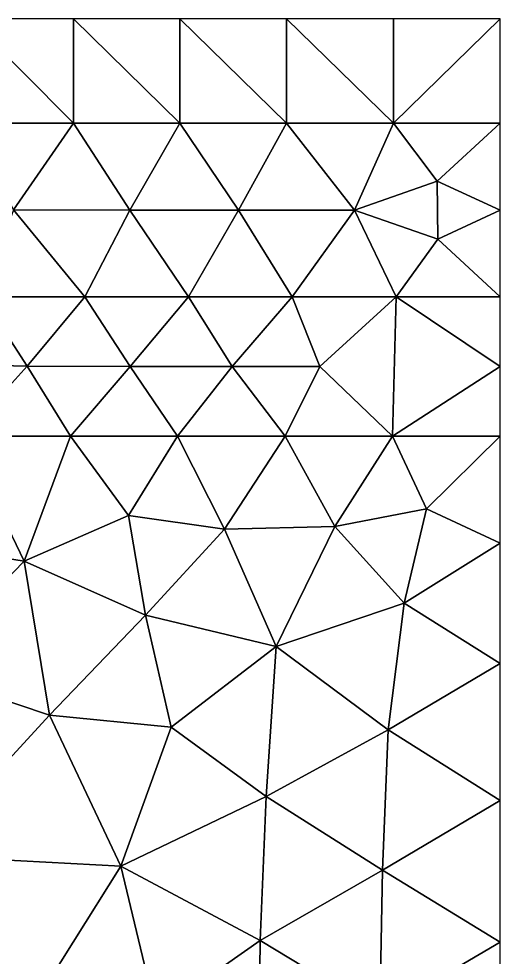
# Model space of a CAD drawing. Header units: metres. Extents: x 0 to 72, y -280 to 0.
# Drawn here: x 37.9 to 72.5, y -67.5 to 0 of the extents above; entities that cross this region are included whole.
import ezdxf

# ---------------------------------------------------------------- set-up
doc = ezdxf.new("R2010")
doc.units = ezdxf.units.M

msp = doc.modelspace()

# ---------------------------------------------------------------- linework, layer by layer
at = {"layer": 'layer', "color": 0}
for points in [[(34.3556, -7.5), (41.8351, -7.5), (34.3556, 0)], [(41.8351, 0), (34.3556, 0), (41.8351, -7.5)], [(41.8351, -7.5), (49.4806, -7.5), (41.8351, 0)], [(49.4806, 0), (41.8351, 0), (49.4806, -7.5)], [(49.4806, -7.5), (57.1504, -7.5), (49.4806, 0)], [(57.1504, 0), (49.4806, 0), (57.1504, -7.5)], [(57.1504, -7.5), (64.8252, -7.5), (57.1504, 0)], [(64.8252, 0), (57.1504, 0), (64.8252, -7.5)], [(64.8252, -7.5), (72.5, -7.5), (72.5, 0)], [(72.5, 0), (64.8252, 0), (64.8252, -7.5)], [(41.8351, -7.5), (34.3556, -7.5), (37.5112, -13.7357)], [(45.877, -13.7476), (41.8351, -7.5), (37.5112, -13.7357)], [(49.4806, -7.5), (41.8351, -7.5), (45.877, -13.7476)], [(53.698, -13.7494), (49.4806, -7.5), (45.877, -13.7476)], [(57.1504, -7.5), (49.4806, -7.5), (53.698, -13.7494)], [(62.0329, -13.7491), (57.1504, -7.5), (53.698, -13.7494)], [(64.8252, -7.5), (57.1504, -7.5), (62.0329, -13.7491)], [(67.9721, -11.6659), (64.8252, -7.5), (62.0329, -13.7491)], [(72.5, -7.5), (64.8252, -7.5), (67.9721, -11.6659)], [(72.5, -13.75), (72.5, -7.5), (67.9721, -11.6659)], [(68.0068, -15.833), (67.9721, -11.6659), (62.0329, -13.7491)], [(68.0068, -15.833), (72.5, -13.75), (67.9721, -11.6659)], [(35.2752, -20), (42.6451, -20), (37.5112, -13.7357)], [(37.5112, -13.7357), (42.6451, -20), (45.877, -13.7476)], [(42.6451, -20), (50.0899, -20), (45.877, -13.7476)], [(45.877, -13.7476), (50.0899, -20), (53.698, -13.7494)], [(50.0899, -20), (57.5577, -20), (53.698, -13.7494)], [(53.698, -13.7494), (57.5577, -20), (62.0329, -13.7491)], [(57.5577, -20), (65.0288, -20), (62.0329, -13.7491)], [(62.0329, -13.7491), (65.0288, -20), (68.0068, -15.833)], [(72.5, -20), (72.5, -13.75), (68.0068, -15.833)], [(65.0288, -20), (72.5, -20), (68.0068, -15.833)], [(38.4994, -24.9685), (35.2752, -20), (31.6257, -24.8151)], [(42.6451, -20), (35.2752, -20), (38.4994, -24.9685)], [(45.8995, -24.9945), (42.6451, -20), (38.4994, -24.9685)], [(50.0899, -20), (42.6451, -20), (45.8995, -24.9945)], [(53.2374, -24.999), (50.0899, -20), (45.8995, -24.9945)], [(57.5577, -20), (50.0899, -20), (53.2374, -24.999)], [(59.5264, -24.9997), (57.5577, -20), (53.2374, -24.999)], [(65.0288, -20), (57.5577, -20), (59.5264, -24.9997)], [(59.5264, -24.9997), (64.7692, -30), (65.0288, -20)], [(64.7692, -30), (72.5, -25), (65.0288, -20)], [(72.5, -25), (72.5, -20), (65.0288, -20)], [(31.6257, -24.8151), (33.9389, -30), (38.4994, -24.9685)], [(33.9389, -30), (41.6125, -30), (38.4994, -24.9685)], [(38.4994, -24.9685), (41.6125, -30), (45.8995, -24.9945)], [(41.6125, -30), (49.3126, -30), (45.8995, -24.9945)], [(45.8995, -24.9945), (49.3126, -30), (53.2374, -24.999)], [(49.3126, -30), (57.0384, -30), (53.2374, -24.999)], [(53.2374, -24.999), (57.0384, -30), (59.5264, -24.9997)], [(57.0384, -30), (64.7692, -30), (59.5264, -24.9997)], [(72.5, -30), (72.5, -25), (64.7692, -30)], [(38.2827, -38.9917), (33.9389, -30), (28.9504, -37.473)], [(41.6125, -30), (33.9389, -30), (38.2827, -38.9917)], [(45.7743, -35.7039), (41.6125, -30), (38.2827, -38.9917)], [(49.3126, -30), (41.6125, -30), (45.7743, -35.7039)], [(52.6872, -36.6975), (49.3126, -30), (45.7743, -35.7039)], [(57.0384, -30), (49.3126, -30), (52.6872, -36.6975)], [(60.6128, -36.5043), (57.0384, -30), (52.6872, -36.6975)], [(64.7692, -30), (57.0384, -30), (60.6128, -36.5043)], [(67.1952, -35.2363), (64.7692, -30), (60.6128, -36.5043)], [(72.5, -30), (64.7692, -30), (67.1952, -35.2363)], [(72.5, -37.6991), (72.5, -30), (67.1952, -35.2363)], [(45.7743, -35.7039), (38.2827, -38.9917), (47.0009, -42.8795)], [(52.6872, -36.6975), (45.7743, -35.7039), (47.0009, -42.8795)], [(65.604, -42), (67.1952, -35.2363), (60.6128, -36.5043)], [(65.604, -42), (72.5, -37.6991), (67.1952, -35.2363)], [(56.3953, -45.1207), (52.6872, -36.6975), (47.0009, -42.8795)], [(60.6128, -36.5043), (52.6872, -36.6975), (56.3953, -45.1207)], [(56.3953, -45.1207), (65.604, -42), (60.6128, -36.5043)], [(38.2827, -38.9917), (28.9504, -37.473), (30.6118, -46.8704)], [(72.5, -46.3466), (72.5, -37.6991), (65.604, -42)], [(38.2827, -38.9917), (30.6118, -46.8704), (40.112, -50.0637)], [(47.0009, -42.8795), (38.2827, -38.9917), (40.112, -50.0637)], [(64.4445, -51.1268), (65.604, -42), (56.3953, -45.1207)], [(64.4445, -51.1268), (72.5, -46.3466), (65.604, -42)], [(48.8537, -50.9255), (47.0009, -42.8795), (40.112, -50.0637)], [(56.3953, -45.1207), (47.0009, -42.8795), (48.8537, -50.9255)], [(55.6793, -55.9071), (56.3953, -45.1207), (48.8537, -50.9255)], [(55.6793, -55.9071), (64.4445, -51.1268), (56.3953, -45.1207)], [(72.5, -56.2047), (72.5, -46.3466), (64.4445, -51.1268)], [(40.112, -50.0637), (30.6118, -46.8704), (30.8344, -60.1594)], [(45.2429, -60.925), (40.112, -50.0637), (30.8344, -60.1594)], [(45.2429, -60.925), (48.8537, -50.9255), (40.112, -50.0637)], [(45.2429, -60.925), (55.6793, -55.9071), (48.8537, -50.9255)], [(64.0288, -61.2144), (64.4445, -51.1268), (55.6793, -55.9071)], [(64.0288, -61.2144), (72.5, -56.2047), (64.4445, -51.1268)], [(55.2498, -66.2533), (55.6793, -55.9071), (45.2429, -60.925)], [(55.2498, -66.2533), (64.0288, -61.2144), (55.6793, -55.9071)], [(72.5, -66.3772), (72.5, -56.2047), (64.0288, -61.2144)], [(38.3883, -71.8375), (30.8344, -60.1594), (27.8551, -73.7579)], [(38.3883, -71.8375), (45.2429, -60.925), (30.8344, -60.1594)], [(47.7735, -71.5075), (45.2429, -60.925), (38.3883, -71.8375)], [(47.7735, -71.5075), (55.2498, -66.2533), (45.2429, -60.925)], [(63.8545, -71.4478), (64.0288, -61.2144), (55.2498, -66.2533)], [(63.8545, -71.4478), (72.5, -66.3772), (64.0288, -61.2144)], [(55.1194, -76.6307), (55.2498, -66.2533), (47.7735, -71.5075)], [(55.1194, -76.6307), (63.8545, -71.4478), (55.2498, -66.2533)], [(72.5, -76.5497), (72.5, -66.3772), (63.8545, -71.4478)]]:
    msp.add_3dface(points, dxfattribs=at)

doc.saveas('drawing.dxf')
